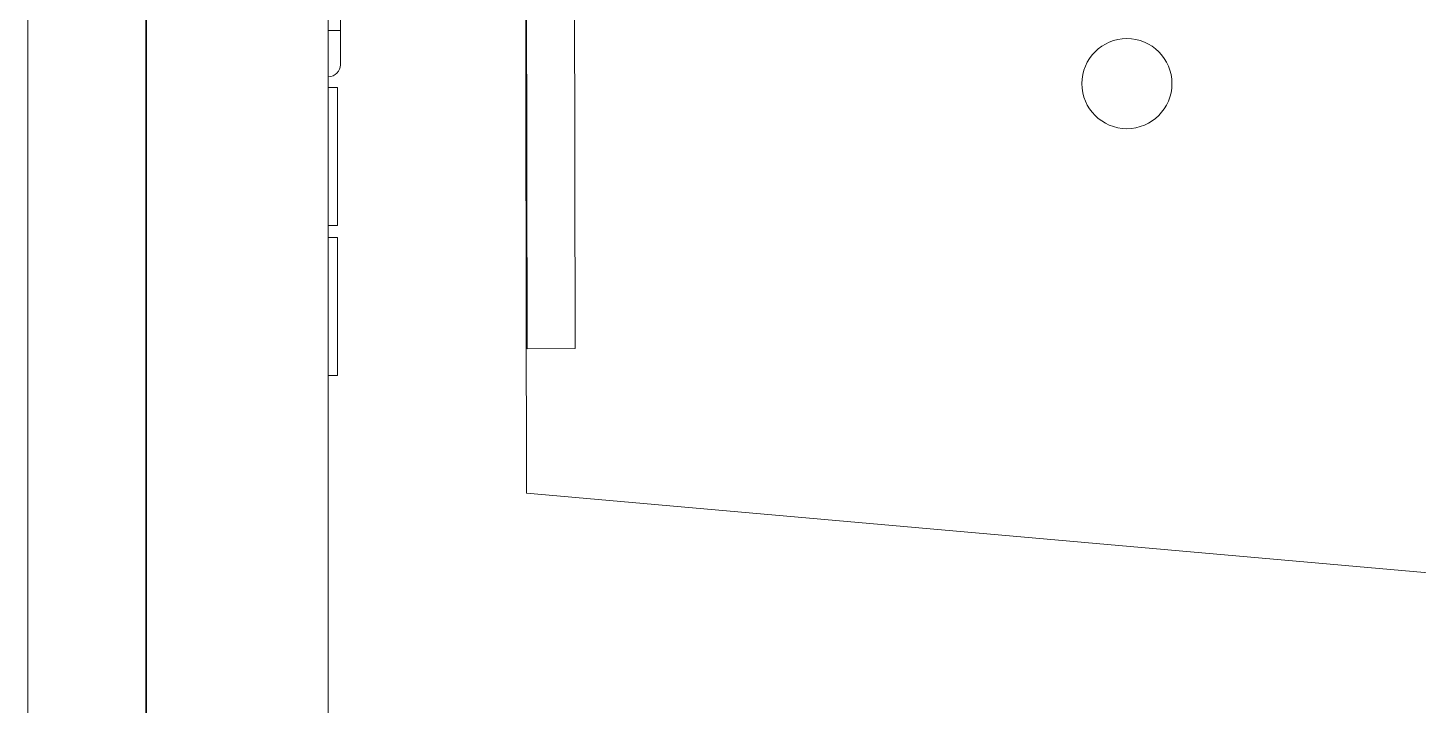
# Model space of a CAD drawing. Header units: millimetres. Extents: x -10496 to -5455, y -188 to 7293.
# Drawn here: x -7486.85 to -7463.72, y 2746.26 to 2757.54 of the extents above; entities that cross this region are included whole.
import ezdxf

# ---------------------------------------------------------------- set-up
doc = ezdxf.new("R2010")
doc.units = ezdxf.units.MM
for name, color, linetype, lineweight in [('00 TEFRİŞ', 252, 'Continuous', 13), ('alan_net', 30, 'Continuous', 0), ('GJC_duvar', 10, 'Continuous', 30), ('GJC_tefris', 30, 'Continuous', 0), ('GJC_ölçüler', 253, 'Continuous', 5)]:
    doc.layers.add(name, color=color, linetype=linetype, lineweight=lineweight)
doc.layers.add('GJC ALAN', color=2, linetype='Continuous')

# ---------------------------------------------------------------- blocks, each defined once
blk = doc.blocks.new('fgjh')
at = {"layer": 'GJC_tefris', "color": 151, "extrusion": (-0.01667214942452569, 1.525087517426141e-05, 0.9998610099413704)}
for p, q in [((5038001.255695447, 2445219.51705988, 2049.589000746374), (5038030.276661264, 2445219.51705988, 2050.072909883477)), ((5038030.276659993, 2445214.517059881, 2050.072986127254), (5037967.735353814, 2445214.517059881, 2049.030143180629)), ((5037992.131576438, 2445214.317059881, 2049.436940240545), (5038005.907780733, 2445214.317059881, 2049.666651104571)), ((5038005.907780733, 2445214.317059881, 2049.666651104571), (5038005.907780783, 2445214.5135694, 2049.666648108046)), ((5038006.477614707, 2445214.317059881, 2049.676152782372), (5038005.907780733, 2445214.317059881, 2049.666651104571)), ((5038006.677617421, 2445214.517059881, 2049.679484670434), (5038006.677556503, 2445214.5135694, 2049.679483707882)), ((5038006.854915832, 2445214.517059881, 2049.682441026939), (5038006.854915794, 2445214.367059881, 2049.682443314253)), ((5038006.854915794, 2445214.367059881, 2049.682443314253), (5038009.154596117, 2445214.367059881, 2049.720789257934)), ((5038009.154596117, 2445214.367059881, 2049.720789257934), (5038009.154596156, 2445214.517059881, 2049.72078697062)), ((5038009.354568358, 2445214.517059881, 2049.724121400505), (5038009.354568319, 2445214.367059881, 2049.724123687819)), ((5038009.354568319, 2445214.367059881, 2049.724123687819), (5038011.654248643, 2445214.367059881, 2049.7624696315)), ((5038011.654248643, 2445214.367059881, 2049.7624696315), (5038011.654248681, 2445214.517059881, 2049.762467344186))]:
    blk.add_line(p, q, dxfattribs=at)
at = {"layer": 'GJC_tefris', "color": 151, "elevation": 2049.551707446506}
blk.add_lwpolyline([(5037981.656843743, 2445181.341771877), (5037984.411602098, 2445211.272081491), (5038013.611553238, 2445211.218663755), (5038016.256785847, 2445181.27847552)], dxfattribs=at)
at = {"layer": 'GJC_tefris', "color": 151, "elevation": 2049.5516147277}
blk.add_lwpolyline([(5037986.806026483, 2445211.255585141), (5038011.205985654, 2445211.210948403), (5038011.204522154, 2445210.410949741), (5037986.804562983, 2445210.455586479)], close=True, dxfattribs=at)
at = {"layer": 'GJC_tefris', "color": 151}
blk.add_circle((5038006.793270871, 2445201.231120235, 2049.551707446506), 0.7499999999999998, dxfattribs=at)
at = {"layer": 'GJC_tefris', "color": 151, "extrusion": (-0.01667214942452569, 1.525087517426141e-05, 0.9998610099413704)}
blk.add_arc((-2449822.016520359, 5035101.857746445, -81907.71387002319), 0.2000000000000004, 0.05240410685350697, 89.05240411813986, dxfattribs=at)
blk = doc.blocks.new('rölöveteyit')
at = {"layer": 'GJC_duvar'}
blk.add_lwpolyline([(31617.04087464232, -28365.67584247625), (31617.04087464232, -28995.67584241664)], dxfattribs=at)
blk = doc.blocks.new('new ytong')
at = {"layer": '00 TEFRİŞ', "color": 8}
blk.add_line((-19093.33771532821, 3825.56202836756), (-19093.33771532821, 2635.562037549003), dxfattribs=at)
at = {"layer": 'GJC_duvar'}
blk.add_lwpolyline([(-19093.33771532821, 3825.56202836756), (-19093.33771532821, 2635.562037549003)], dxfattribs=at)

msp = doc.modelspace()

# ---------------------------------------------------------------- linework, layer by layer
at = {"color": 2, "true_color": 0xf1eb1f}
msp.add_lwpolyline([(-7484.88246870233, 2825.98154628621), (-7204.88246870233, 2825.98154628621), (-7204.881620976572, 2706.838787299137), (-7484.881620976572, 2706.838787299137)], close=True, dxfattribs=at)
at = {"layer": 'GJC_duvar'}
msp.add_line((-7484.88246870233, 3564.298207692242), (-7484.88246870233, 2374.298216873685), dxfattribs=at)

# ---------------------------------------------------------------- block references
at = {"xscale": -1, "rotation": 90}
msp.add_blockref('fgjh', (2437732.664698741, 5040763.405497926, -2049.471418901579), dxfattribs=at)

# ---------------------------------------------------------------- next in the draw order: block references
at = {"layer": 'GJC_ölçüler'}
msp.add_blockref('rölöveteyit', (-39101.92334334465, 31729.9740501685), dxfattribs=at)

# ---------------------------------------------------------------- next in the draw order: block references
at = {"layer": 'GJC_duvar', "color": 41, "true_color": 0xf4ee51}
msp.add_blockref('new ytong', (11608.45524662588, -261.2638206753181), dxfattribs=at)

# ---------------------------------------------------------------- next in the draw order: linework, layer by layer
at = {"layer": 'alan_net', "color": 51, "lineweight": 30, "true_color": 0xf8f6b0}
msp.add_lwpolyline([(-7484.88246870233, 2826.500775543267), (-7204.881620976572, 2826.500775543267), (-7204.881620976572, 2706.838787299137), (-7484.88246870233, 2706.838787299137)], close=True, dxfattribs=at)
at = {"layer": 'GJC ALAN', "color": 40, "lineweight": 30, "true_color": 0xf8d731}
msp.add_lwpolyline([(-6154.88246870233, 2952.298216873696), (-7194.837480925617, 2951.160237336448), (-7194.837480925617, 2951.160237336448), (-7274.888904895895, 2951.160237336448), (-7274.888904895895, 3031.160237336448), (-7204.88246870233, 3031.160237336448), (-7204.88246870233, 3068.130175663841), (-7484.88246870233, 3068.130175663841), (-7484.88246870233, 2374.298216873696), (-7244.88246870233, 2374.298216873696), (-7244.882468702315, 2604.298207751846), (-7194.88246870233, 2604.298207751857), (-7194.882468394006, 2376.70736655988), (-7194.88246870233, 2374.298217014395), (-6187.882468720272, 2374.2982179178), (-6187.882468720272, 2455.298216873696), (-6154.88246870233, 2455.298216873696)], close=True, dxfattribs=at)

doc.saveas('drawing.dxf')
